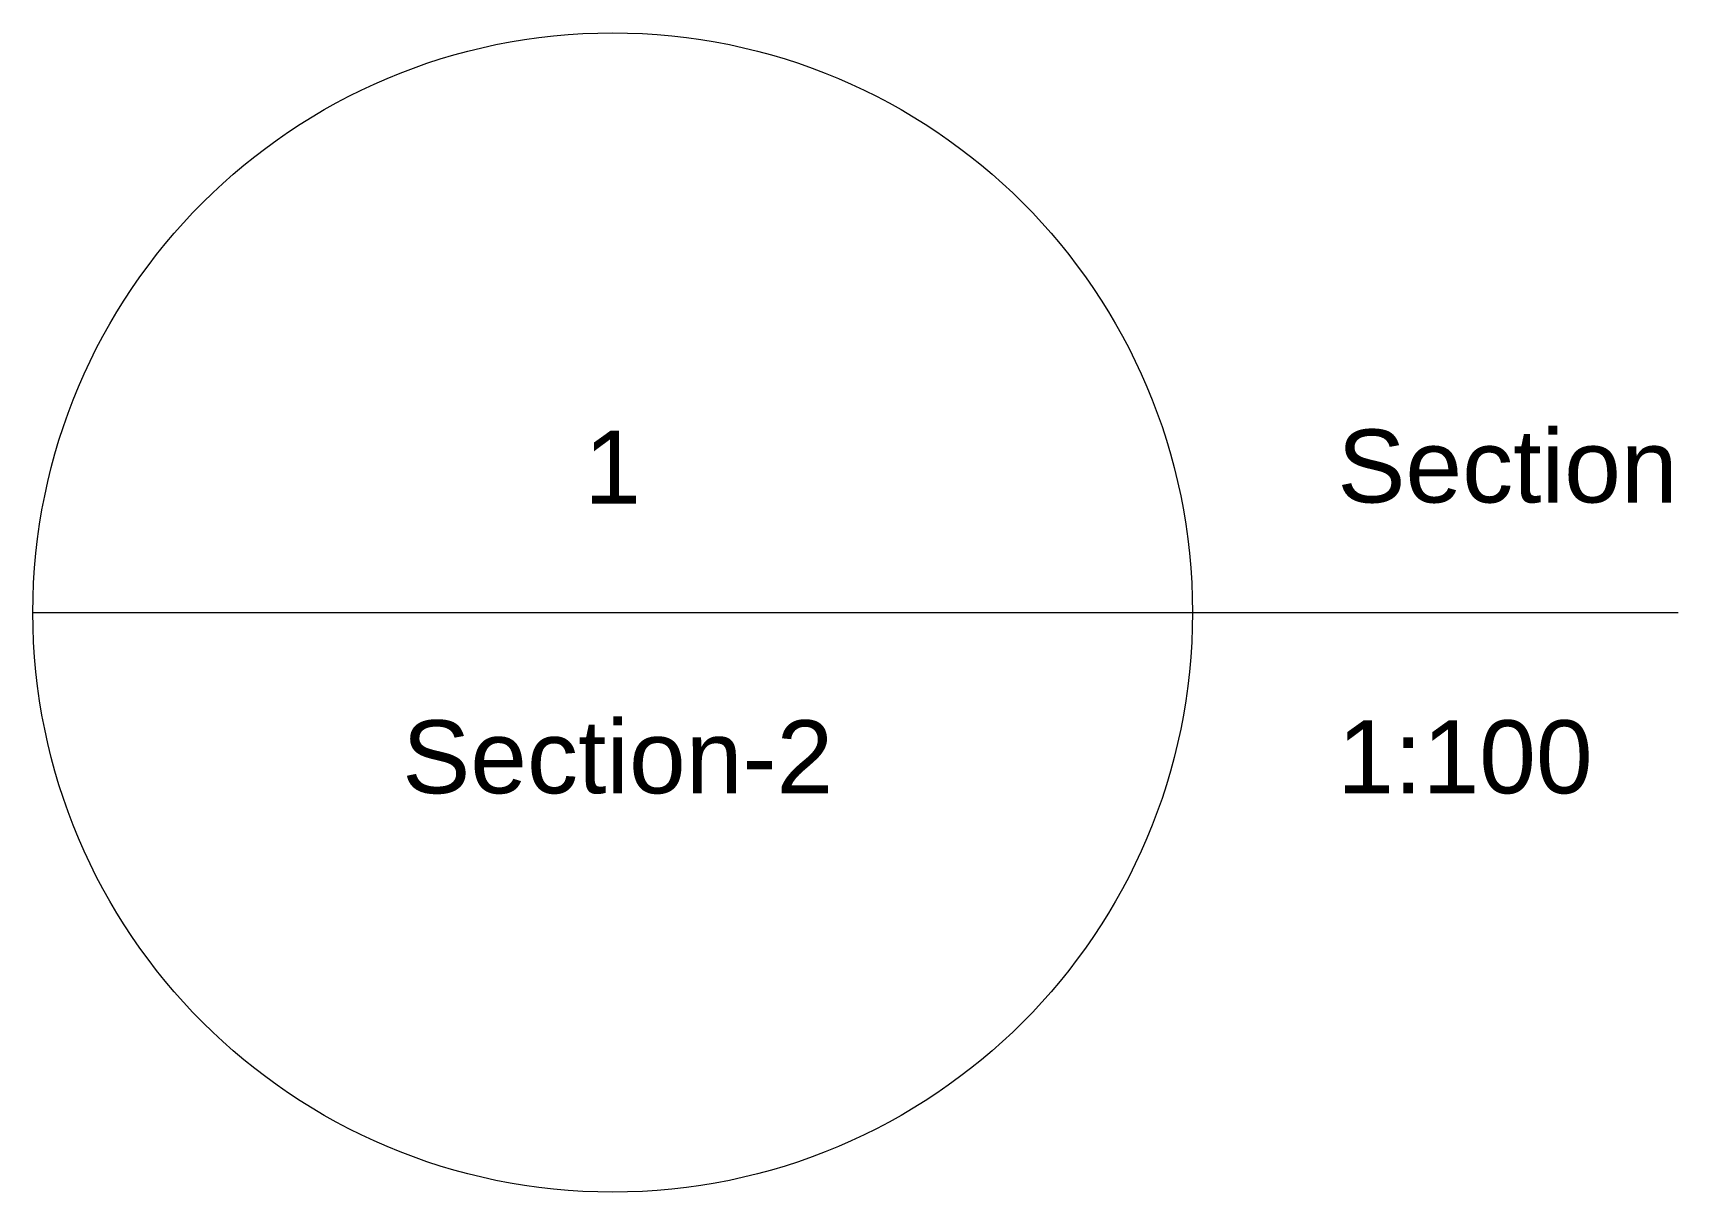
# Paper-space layout 'Section-2 [Sheet]' of a CAD drawing. Header units: metres. Extents: x 0.4125 to 0.435, y -37.6426 to -37.6267.
import ezdxf

# ---------------------------------------------------------------- set-up
doc = ezdxf.new("R2010")
doc.units = ezdxf.units.M
doc.header["$MEASUREMENT"] = 0
doc.layers.add('01_A_AccesTren_t', color=30, linetype='Continuous', lineweight=0)
doc.styles.add('Style-Arial', font='arial.ttf')

# ---------------------------------------------------------------- blocks, each defined once
blk = doc.blocks.new('DrawingTitleBubble_19')
at = {"layer": '01_A_AccesTren_t'}
blk.add_line((-0.008007, 0), (0.007869, 0), dxfattribs=at)
blk.add_circle((-0.000069, 0), 0.007938, dxfattribs=at)
at = {"layer": '01_A_AccesTren_t', "color": 7, "char_height": 0.001524, "style": 'Style-Arial'}
for s, insert, attachment_point in [('\\H0.656168x;1', (-0.000069, 0.001492), 8), ('\\H0.656168x;Section-2', (0, -0.001476), 2)]:
    blk.add_mtext(s, dxfattribs=dict(at, insert=insert, attachment_point=attachment_point))
blk = doc.blocks.new('TitleText_19')
at = {"layer": '01_A_AccesTren_t', "color": 7, "insert": (0, 0.001492), "char_height": 0.001524, "attachment_point": 7, "style": 'Style-Arial'}
blk.add_mtext('\\H0.656168x;Section', dxfattribs=at)
at = {"layer": '01_A_AccesTren_t', "insert": (0, -0.001476), "char_height": 0.001524, "attachment_point": 1, "style": 'Style-Arial'}
blk.add_mtext('\\H0.656168x;1:100', dxfattribs=at)
blk = doc.blocks.new('*U246')
at = {"layer": '01_A_AccesTren_t'}
blk.add_line((0, 0), (0.014518, 0), dxfattribs=at)
blk.add_blockref('DrawingTitleBubble_19', (0, 0), dxfattribs=at)
at = {"layer": '01_A_AccesTren_t', "color": 7}
blk.add_blockref('TitleText_19', (0.009853, 0), dxfattribs=at)

psp = doc.layouts.new('Section-2 [Sheet]')

# ---------------------------------------------------------------- block references
at = {"layer": '01_A_AccesTren_t'}
psp.add_blockref('*U246', (0.4205, -37.634634), dxfattribs=at)

doc.saveas('drawing.dxf')
